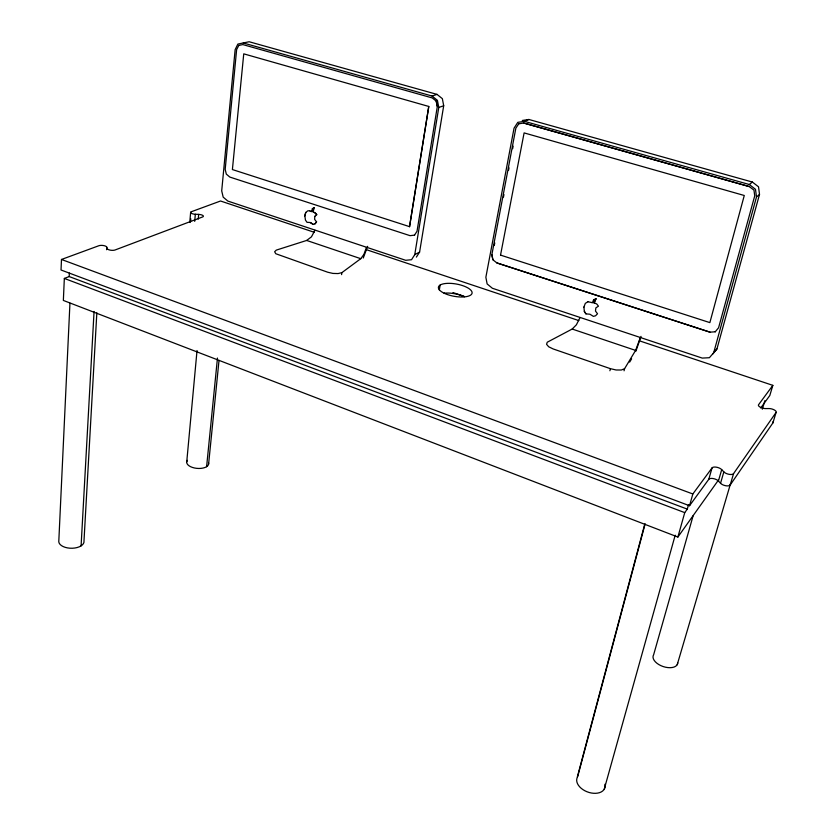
<?xml version="1.0" encoding="UTF-8"?>
<svg xmlns="http://www.w3.org/2000/svg" width="835" height="835" viewBox="0 0 835 835"><rect width="100%" height="100%" fill="white"/><g stroke="black" fill="none" stroke-linecap="round" stroke-linejoin="round"><path stroke-width="1.25" d="M314.785 216.369L314.638 219.386L316.559 221.839L315.087 223.801L313.271 224.458L310.276 222.548M314.44 232.349L220.534 201.005L191.392 211.714A4.081 1.367 6.2 0 0 191.215 213.217A4.081 1.367 6.2 0 0 195.327 214.251L198.667 214.397A4.091 1.378 6.2 0 1 202.78 215.43A4.091 1.378 6.2 0 1 202.634 216.943L115.146 249.957A4.519 1.618 4.7 0 1 110.356 250.156A4.519 1.618 4.7 0 1 107.141 248.538L106.755 247.17A4.53 1.618 4.5 0 0 103.571 245.563A4.53 1.618 4.5 0 0 98.78 245.751L61.487 259.466L61.028 269.997L689.533 505.728L708.79 479.29L712.046 467.913A5.448 2.348 16.1 0 1 716.503 467.203A5.448 2.348 16.1 0 1 721.711 469.635L723.851 471.879A5.459 2.338 16.3 0 0 729.101 474.332A5.459 2.338 16.3 0 0 733.558 473.612L776.091 412.406A4.947 1.9 15.9 0 0 774.285 409.933A4.947 1.9 15.9 0 0 768.983 408.555L765.591 408.586A4.906 1.879 15.7 0 1 760.309 407.219A4.906 1.879 15.7 0 1 758.545 404.766L772.845 385.352L639.401 340.816M688.51 504.789L687.288 509.12L69.18 276.562L64.337 278.431L63.356 300.433L677.884 537.041L718.476 480.031M69.18 276.562L69.347 273.055M69.942 303.199L58.774 541.842A12.65 6.826 0.5 0 0 72.415 548.24A12.65 6.826 0.5 0 0 83.991 540.903L96.839 312.822M81.089 545.871L94.063 311.455M106.609 249.728L106.755 247.17M189.827 221.766L190.641 212.309M190.578 221.171L190.787 218.801M194.701 221.358L195.327 214.251M198.239 219.125L198.667 214.397M186.758 461.692L197.029 350.523M409.547 226.64L232.401 169.557L243.747 53.847L428.772 106.452L409.547 226.64L428.772 106.452M206.61 466.681L217.465 358.048M208.593 464.145L219.02 360.386M341.588 274.632L341.87 272.648L360.772 258.683L363.883 254.435L366.44 247.431M238.674 45.445L242.839 44.589L432.269 97.935L436.298 101.171L437.321 106.504L417.02 231.253L414.484 235.178M416.383 257.096L419.598 252.055L443.698 105.742L442.362 98.666L437.018 94.386L249.143 41.75L237.86 44.078L235.146 49.641L221.703 190.871L223.185 197.133L227.83 201.068L405.695 260.301L411.54 259.716L414.755 254.654L438.782 107.464L437.425 100.346L432.05 96.035L243.256 42.971M439.314 289.891L440.17 285.006M496.888 262.931L709.833 332.111L496.888 262.931L492.817 259.727L491.867 254.665L515.853 128.193L518.765 123.789M494.278 245.48L494.758 242.933M503.463 197.102L503.943 194.555M508.536 170.361L509.026 167.814M512.648 148.713L513.128 146.167M500.52 255.155L524.109 132.901L744.277 195.494L709.865 322.613L500.562 255.124M609.894 370.75L610.395 368.663L553.177 348.957L548.699 346.776L546.549 344.302L547.269 342.214L572.184 329.042L576.369 324.825L579.981 317.676M624.048 370.803L624.559 368.726L635.602 350.408L640.288 337.747M304.806 216.014L305.693 212.487L307.833 210.806L309.837 210.806M305.756 212.455L304.869 215.994L305.443 220.043L307.009 222.319L310.328 222.517L313.323 224.438M313.574 210.055L314.231 207.706L312.373 208.771L311.758 211.067M644.703 524.338L576.755 779.118A14.748 9.498 20.1 0 0 591.326 793A14.748 9.498 20.1 0 0 604.926 784.242M577.632 776.8L645.152 523.764M713.768 352.495L756.5 196.956L755.487 189.305L749.308 184.514L524.422 121.346L517.804 122.348L514.047 128.172L485.866 277.251L487.118 283.921L492.379 288.263L702.235 358.09L709.395 357.714L716.931 348.978L759.516 194.409L758.524 186.81L752.387 182.051L528.879 119.478L522.292 120.47M604.248 789.179L675.191 535.214M677.884 537.041L684.742 512.627L687.288 509.12M689.533 505.728L692.841 493.976L712.046 467.913M367.64 246.335L363.267 258.025M693.113 515.779L653.628 654.786A12.869 7.118 18.8 0 0 663.157 666.549A12.869 7.118 18.8 0 0 677.769 662.927M776.091 412.406L772.907 422.907L730.197 484.999A5.438 2.369 16.4 0 1 725.761 485.74A5.438 2.369 16.4 0 1 720.542 483.277L718.424 481.012L721.711 469.635M720.542 483.277L723.851 471.879M677.216 664.702L730.583 483.486M730.197 484.999L733.558 473.612M641.029 336.369L635.884 351.232M762.313 409.223L764.86 400.664M772.845 385.352L769.807 395.508L760.737 407.96M583.884 307.103L585.314 303.376L587.976 301.706M595 301.164L595.971 298.69L595.042 301.132L592.652 302.176L593.633 299.734M238.8 45.424L236.629 49.62L225.189 169.348L226.306 174.097L229.813 177.062L410.058 235.668L414.588 235.126M314.962 230.283L311.445 236.848L306.664 240.449L276.26 250.124L274.652 251.742L275.759 253.725L327.811 272.252L332.935 273.421L338.081 273.567L341.87 272.648M629.653 362.098L631.604 358.852M315.035 223.822L316.559 221.839M715.198 331.85L718.58 327.769L754.725 195.87L753.974 190.129L749.277 186.581L523.733 123.037L518.671 123.831M712.589 354.186L716.931 348.978M314.732 216.39L316.778 214.689L313.459 211.839M756.5 196.956L759.516 194.409M749.277 186.581L523.733 123.037M749.308 184.514L752.387 182.051M491.867 254.665L492.911 259.675M312.321 208.792L314.169 207.738M311.705 211.088L313.626 210.034M414.755 254.654L419.598 252.055M593.601 299.765L595.971 298.69M316.726 214.71L315.233 212.748M524.422 121.346L528.879 119.478M624.559 368.726L621.303 370.009L616.115 369.988L610.395 368.663M438.782 107.464L443.698 105.742M437.321 106.504L436.194 101.202M432.05 96.035L437.018 94.386M709.771 332.184L715.261 331.777M587.934 301.738L591.879 302.562M311.069 211.505L313.522 211.819M591.848 302.594L594.75 303.001M366.335 249.665L578.864 320.598M572.184 329.042L635.602 350.408M306.664 240.449L360.772 258.683M452.977 292.574L464.093 296.331M61.487 259.466L692.841 493.976M64.337 278.431L684.742 512.627M594.708 303.032L596.806 304.034L598.444 306.174L595.856 307.896L595.48 311.069L597.516 313.751L595.564 315.776L593.382 316.371L589.917 314.221L585.93 313.877L584.312 311.392L583.926 307.071M309.785 210.827L311.121 211.485M584.343 311.361L585.972 313.845M444.21 293.179A17.034 6.336 10.1 0 1 464.448 296.759M208.489 462.715A11.001 5.459 4.7 0 1 196.559 468.331A11.001 5.459 4.7 0 1 187.437 460.356M708.79 479.29A5.428 2.38 16.2 0 1 713.247 478.57A5.428 2.38 16.2 0 1 718.424 481.012M772.855 421.863A4.926 1.921 16 0 1 772.907 422.907M190.15 222.507A4.071 1.388 6.1 0 1 190.077 221.442M444.324 293.304A17.097 6.242 10.1 0 0 471.838 293.857A17.097 6.242 10.1 0 0 449.585 283.336A17.097 6.242 10.1 0 0 444.324 293.304"/></g></svg>
